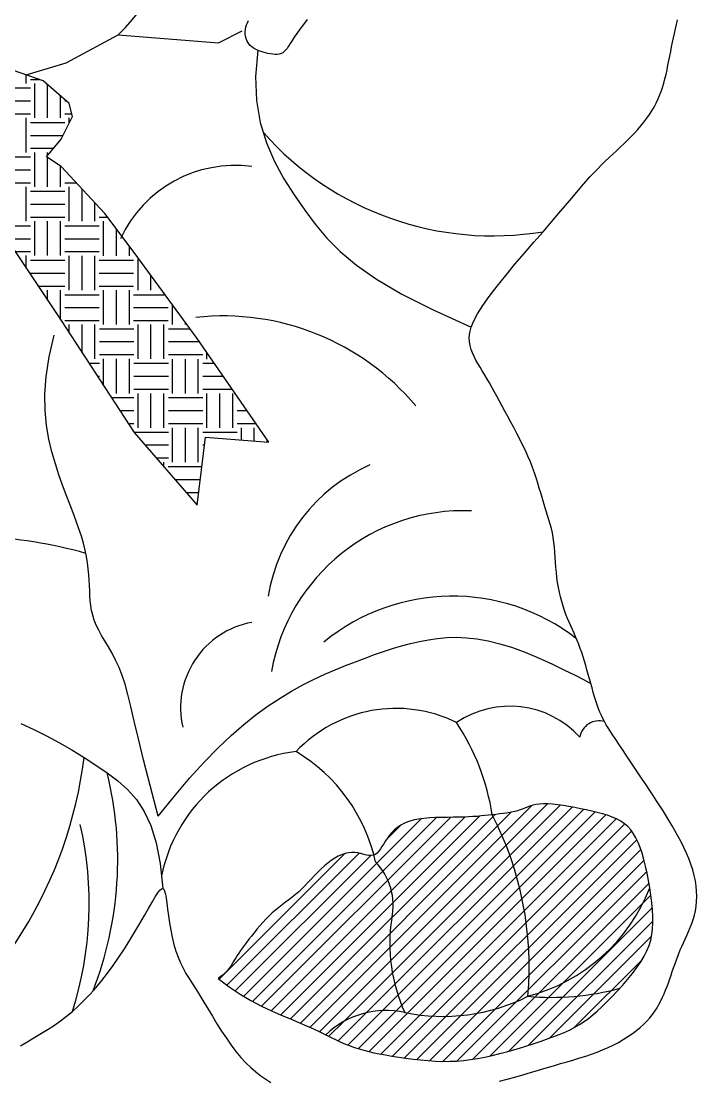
# Model space of a CAD drawing. Header units: inches. Extents: x 4.1 to 46.6, y 13.1 to 37.9.
# Drawn here: x 14.6108 to 14.7854, y 14.3638 to 14.6375 of the extents above; entities that cross this region are included whole.
import ezdxf

# ---------------------------------------------------------------- set-up
doc = ezdxf.new("R2010")
doc.units = ezdxf.units.IN
doc.header["$MEASUREMENT"] = 0
for name, color, linetype in [('02', 2, 'Continuous'), ('4', 4, 'Continuous'), ('8', 8, 'Continuous')]:
    doc.layers.add(name, color=color, linetype=linetype)

msp = doc.modelspace()

# ---------------------------------------------------------------- hatches: boundary and pattern name
at = {"layer": '8'}
h = msp.add_hatch(dxfattribs=at)
h.set_pattern_fill('EARTH', color=256, scale=0.03557400000000001, style=0)
h.set_pattern_definition([(0, (14.24861825843576, 14.34678654539042), (0.008893500000000002, 0.008893500000000002), [0.008893500000000002, -0.008893500000000002]), (0, (14.24861825843576, 14.35012160789214), (0.008893500000000002, 0.008893500000000002), [0.008893500000000002, -0.008893500000000002]), (0, (14.24861825843576, 14.35345667039386), (0.008893500000000002, 0.008893500000000002), [0.008893500000000002, -0.008893500000000002]), (90, (14.24972994606244, 14.35456835788958), (-0.008893500000000002, 0.008893500000000002), [0.008893500000000002, -0.008893500000000002]), (90, (14.25306500847685, 14.35456835788958), (-0.008893500000000002, 0.008893500000000002), [0.008893500000000002, -0.008893500000000002]), (90, (14.25640007089126, 14.35456835788958), (-0.008893500000000002, 0.008893500000000002), [0.008893500000000002, -0.008893500000000002])])
h.paths.add_polyline_path([(14.601456437998, 14.5970195266755), (14.601456437998, 14.58948413700731), (14.6085804007412, 14.57901831757502), (14.62115209693323, 14.56017984259691), (14.64000964424807, 14.53129418033226), (14.65635285041529, 14.5124557069403), (14.65844813412289, 14.53003828232344), (14.67479134029011, 14.52878238430006), (14.65635285041529, 14.5555748810921), (14.64000964424807, 14.57776241796549), (14.63246662429768, 14.58780960525204), (14.62115209693323, 14.59994995485343), (14.61738058695803, 14.60246175245723), (14.62115209693323, 14.60706671237589), (14.62408549249406, 14.61292757188952), (14.62324738064083, 14.61627663379935), (14.61654247533764, 14.62213749172682), (14.60690417447361, 14.62548655520826), (14.6035517217056, 14.62632381949973), (14.6035517217056, 14.62046296157226), (14.60103738079081, 14.60957850999424), (14.6006183263776, 14.60455491634369), (14.5968468164024, 14.60413628261179), (14.59307530642721, 14.60957850999424), (14.5897228536592, 14.61878842981699), (14.58637040089118, 14.62088159370345), (14.57798926908757, 14.61753253180817), (14.57086530937116, 14.60748534610778), (14.57044625193114, 14.60497354848943), (14.57589398840676, 14.59953132270769), (14.58385606277037, 14.59785679095242), (14.58804662739161, 14.5970195266755), (14.57757021467435, 14.58780960525204), (14.56960813751678, 14.57399472392447), (14.56457945824835, 14.55724941283282), (14.55996983665275, 14.54803949142391), (14.55494115761715, 14.52459605652715), (14.54823625208113, 14.49989672362156), (14.54614097140032, 14.49445449783983), (14.56038889385994, 14.50240851965376), (14.56835096845637, 14.4885936383262), (14.57673210002716, 14.51329297123178), (14.58427512021038, 14.54594632753745), (14.58804662739161, 14.56352890449219), (14.59517058990198, 14.57901831757502), (14.59852304267, 14.59450772905715)])
h = msp.add_hatch(dxfattribs=at)
h.set_pattern_fill('ANSI31', color=256, scale=0.02032800000000001, style=0)
h.set_pattern_definition([(44.99999999999999, (14.24861825843576, 14.34678654539042), (-0.001796758330995017, 0.001796758330995018), [])])
h.paths.add_polyline_path([(14.70657276179875, 14.40569762191902, 0.1451727866907496), (14.70992476054701, 14.38142021873958, 0.1677242015658738), (14.74176873550053, 14.38560597709605, 0.1418309315184917), (14.73255074191141, 14.43248648167813), (14.7316058106185, 14.43238224648397), (14.73064778539586, 14.43228046388416), (14.7296635727794, 14.43218358645848), (14.72864007907222, 14.43209406681584), (14.72756421034458, 14.43201435753602), (14.72642287289958, 14.43194691121338), (14.72520297280747, 14.43189418044225), (14.72389141683701, 14.43185861780242), (14.72248220307986, 14.43183995078019), (14.7209977005073, 14.43182700647325), (14.71946736964631, 14.43180588685667), (14.71792067148957, 14.43176269389099), (14.71638706726256, 14.4316835295513), (14.71489601772512, 14.43155449582722), (14.71347698363709, 14.43136169469384), (14.71215942599113, 14.43109122811169), (14.71096625904786, 14.4307331494538), (14.70989420897561, 14.43029331772872), (14.70893345590915, 14.42978154325559), (14.70807417928475, 14.42920763645546), (14.70730655877153, 14.42858140766205), (14.70662077403861, 14.4279126672673), (14.70600700498792, 14.42721122563401), (14.70545543105575, 14.42648689313959), (14.70495568662184, 14.42575138771375), (14.70449522351149, 14.42502405759754), (14.70406094756211, 14.42432615861347), (14.70363976554248, 14.42367894654038), (14.70298005388352, 14.42277788275263), (14.70199075554731, 14.42198806434047, -0.009565817888165424), (14.70238276598278, 14.42034778009569, -0.2504781220970724)])
h.paths.add_polyline_path([(14.67406100597466, 14.40554501618775), (14.67326610679041, 14.40468061327286), (14.67249412163395, 14.40379658960322), (14.67174832410413, 14.4029060256917), (14.67103198733415, 14.40202200203661), (14.67034838515568, 14.40115759913627), (14.66970079046908, 14.40032589751812), (14.66909193181667, 14.3995372525433), (14.66852235425497, 14.39879111921349), (14.66799205801684, 14.39808422739319), (14.66750104286942, 14.39741330693235), (14.66704930904555, 14.39677508771004), (14.66663685654524, 14.39616629960532), (14.66626368513565, 14.39558367245357), (14.66592979481678, 14.39502393614842), (14.6656294572563, 14.39448232173621), (14.66513737038943, 14.39359242206141), (14.66439910958755, 14.39253583568373), (14.66351400017041, 14.39163935670971), (14.66272755739513, 14.39095794439075), (14.66173979853514, 14.39021031206815), (14.66457316027257, 14.3880163994227), (14.66739792962792, 14.38611884175501), (14.6701858730917, 14.38448044143027), (14.67290875715437, 14.38306400077002), (14.67553834830645, 14.38183232211034), (14.67804641350406, 14.38074820780188), (14.68040471900488, 14.37977446016615), (14.68258503153223, 14.3788738815538), (14.68456771019149, 14.37801595080694), (14.68636748571183, 14.37719685276264), (14.68800768120448, 14.37641944879309), (14.68951162001352, 14.37568660027049, -0.2469344172785962), (14.70992476054701, 14.38142021873958, -0.1451727866907501), (14.70657276179875, 14.40569762191902, 0.2504781220970709), (14.70238276598278, 14.42034778009569, 0.009901730933539986), (14.70197585182498, 14.42204538044919), (14.70104987737025, 14.4219032259762), (14.70003189429875, 14.42209934044971), (14.69934501852143, 14.42227497337902), (14.69861886165339, 14.4224669569276), (14.69785669682781, 14.42264013724801), (14.69706179764356, 14.4227593605074), (14.69623743769947, 14.42278947285834), (14.69538729921217, 14.42270254200142), (14.69451670189622, 14.42249952172736), (14.69363137408394, 14.42218858733125), (14.69273704434048, 14.42177791413727), (14.691839441231, 14.42127567744049), (14.69094429308782, 14.42069005257966), (14.69005732847612, 14.4200292148644), (14.68918427596103, 14.4193013395898), (14.68832922754112, 14.41851569210579), (14.68748972755159, 14.41768589795268), (14.68666168492521, 14.41682667269655), (14.68584100743058, 14.41595273187435), (14.68502360330197, 14.41507879108125), (14.68420538077365, 14.41421956585421), (14.68338224831271, 14.41338977175932), (14.68255011368777, 14.41260412437717), (14.6817061130819, 14.41187243407061), (14.68085229214515, 14.41118489044769), (14.67999192447635, 14.41052677797146), (14.67912828320871, 14.4098833810613), (14.6782646421739, 14.40923998413658), (14.67740427427228, 14.40858187166035), (14.67655045333552, 14.40789432805198), (14.67570645272966, 14.40716263773087), (14.6748755458207, 14.40637671783501)])
h.paths.add_polyline_path([(14.71788629963297, 14.36885367526432), (14.71977125275183, 14.36879317801962), (14.72160451257835, 14.36880285219107), (14.72339930971387, 14.36888365156941), (14.7251761027542, 14.36903475861348), (14.72695535099368, 14.36925535578215), (14.72875751326094, 14.36954462556335), (14.7306030486175, 14.3699017504305), (14.73251241589199, 14.37032591281335), (14.73450607414591, 14.37081629521439), (14.73659466210987, 14.37137044502473), (14.73874953695807, 14.37197936942269), (14.74093223623234, 14.3726324404752), (14.74310429700884, 14.37331903030739), (14.74522725589807, 14.37402851101527), (14.74726265067468, 14.37475025469488), (14.74917201818201, 14.37547363344223), (14.7509168954962, 14.37618801935335), (14.7524715043069, 14.3768878259771), (14.75386080475758, 14.37758763262994), (14.75512244113955, 14.37830706002299), (14.75629405820976, 14.37906572891101), (14.75741330002668, 14.37988326004873), (14.75851781158011, 14.38077927416183), (14.75964523716132, 14.3817733919905), (14.76083322106163, 14.38288523430404), (14.76210754205707, 14.38412692778096), (14.76344651313732, 14.38548062299836), (14.76481658200967, 14.38692097651532), (14.76550038884628, 14.38767181068127, -0.08849474339455021), (14.74176873550053, 14.38560597709605, -0.1691394806470583), (14.70965944956291, 14.38147521936211, 0.2437811556935745), (14.68951162001352, 14.37568660027049), (14.69090262501734, 14.37500116853792), (14.69220402002568, 14.37436601495304), (14.69343912768412, 14.37378400090259), (14.69463127180236, 14.37325798771511), (14.69580288863975, 14.37278899732795), (14.6969728686777, 14.37237069388087), (14.69815921601142, 14.3719949020497), (14.69937993450324, 14.37165344652479), (14.70065302778269, 14.37133815199653), (14.70199650017778, 14.37104084316983), (14.70342835508521, 14.37075334473505), (14.70496659683297, 14.37046748136803), (14.70662240944105, 14.37017807536634), (14.7083796984912, 14.36989193951471), (14.71021555018845, 14.36961888416139), (14.71210705003935, 14.36936871969832), (14.71403128424893, 14.36915125647377), (14.71596533902223, 14.36897630487968)])
h.paths.add_polyline_path([(14.74176873550053, 14.38560597709605, 0.2384916407247213), (14.77327227503295, 14.41363312369961), (14.77294124899666, 14.41556031698295), (14.77256848643768, 14.41744826877133), (14.77216135295342, 14.41926427782622), (14.7717272134428, 14.42097564292365), (14.77127056922066, 14.42255593055328), (14.77078446400586, 14.4240037781465), (14.7702590774675, 14.42532409090657), (14.76968458950753, 14.42652177402218), (14.76905117979507, 14.42760173266746), (14.76834902776639, 14.4285688720311), (14.76756831332344, 14.42942809730178), (14.76669921613532, 14.43018431366821), (14.76573478038657, 14.43084365259441), (14.76467950669351, 14.43141715077676), (14.76354076042074, 14.43191707114332), (14.76232590693283, 14.43235567668038), (14.7610423111287, 14.43274523034509), (14.75969733860578, 14.43309799509464), (14.75829835426296, 14.43342623390075), (14.75685272369768, 14.43374220972058), (14.75537026700798, 14.43405437036293), (14.75387062462281, 14.43435590308676), (14.75237589240308, 14.43463617997353), (14.75090816620971, 14.43488457314837), (14.74948954143795, 14.43509045469276), (14.74814211371589, 14.43524319670272), (14.74688797913726, 14.43533217128882), (14.74574923286448, 14.4353467505471), (14.74474033298205, 14.43528053048525), (14.74384518483888, 14.43514400275766), (14.74304005600746, 14.43495188291584), (14.74230121429312, 14.43471888652588), (14.74160492726836, 14.43445972915382), (14.74092746250565, 14.43418912635119), (14.74024508757751, 14.4339217936695), (14.73918436099078, 14.4335498071205), (14.7379715501261, 14.43326150105444), (14.73712809504244, 14.4330948609759), (14.73625190560008, 14.43294865917872), (14.73534952876392, 14.43281880801536), (14.73442751126598, 14.43270121980916), (14.73349240007113, 14.4325918069126), (14.73255074191141, 14.43248648167813, -0.1418309315184917)])
h.paths.add_polyline_path([(14.76550038884628, 14.38767181068127), (14.76618419568288, 14.38842264484723), (14.76751580163139, 14.38996028455316), (14.7687778470968, 14.39150855217762), (14.76993677955355, 14.39304210423601), (14.7709590460104, 14.39453559727284), (14.77181859551231, 14.39597186315681), (14.77251938361908, 14.39736643496602), (14.77307286699536, 14.39874302108823), (14.7734905030043, 14.40012532994027), (14.77378374831054, 14.4015370699099), (14.77396406027722, 14.4030019493994), (14.77404289556901, 14.40454367681108), (14.77403171154904, 14.40618596051812), (14.77394128315385, 14.4079431073524), (14.7737796572433, 14.40979181764581), (14.77355419964763, 14.41169939017439), (14.77327227503295, 14.41363312369961, -0.2384916407247223), (14.74176873550053, 14.38560597709605, 0.08849474339454758)], flags=17)

# ---------------------------------------------------------------- linework, layer by layer
at = {"layer": '02'}
for points in [[(14.68475410462591, 14.63796742240541), (14.68375508328202, 14.63666817297511), (14.68286630398828, 14.63546825673714), (14.68208560467932, 14.63437199253989), (14.68141082398827, 14.63338369921715), (14.68083673812683, 14.63250625596723), (14.68034587385367, 14.63173678359184), (14.67991769620451, 14.6310709632426), (14.67953166974942, 14.63050447610025), (14.67916725929129, 14.63003300331642), (14.67880392963301, 14.6296522260864), (14.67842114557746, 14.62935782554726), (14.67799837192754, 14.62914548289431), (14.67752029704164, 14.62901015946867), (14.6769925051299, 14.6289439374132), (14.67642580465647, 14.62893817904572), (14.67583100315417, 14.62898424668404), (14.6752189088543, 14.62907350264598), (14.67460032998818, 14.62919730927846), (14.67398607432145, 14.62934702888473), (14.67338694985258, 14.62951402378261), (14.67281232359122, 14.62969199569946), (14.67226579835872, 14.62988400376802), (14.67174953552197, 14.63009544658874), (14.67126569691348, 14.63033172268937), (14.67081644413295, 14.63059823064126), (14.67040393831442, 14.63090036898669), (14.67003034175607, 14.63124353629704), (14.66969781535911, 14.63163313110002), (14.66940870116699, 14.6320723925501), (14.66916606136832, 14.63255592210502), (14.66897313859548, 14.63307616177648), (14.66883317501518, 14.6336255536053), (14.66874941279414, 14.63419653963232), (14.66872509479757, 14.63478156189834), (14.66876346319216, 14.63537306240054), (14.66886776037748, 14.63596348320883), (14.6690394275752, 14.63654652599238), (14.66927270013142, 14.63712093110829), (14.66956001291285, 14.63768669854202)], [(14.73445353428136, 14.36365736859901), (14.73639984246577, 14.36415293609483), (14.73840023976985, 14.36469991466314), (14.74043045522879, 14.36528289168658), (14.74246621741216, 14.36588645453324), (14.74448325558799, 14.36649519060032), (14.74645729855868, 14.36709368725591), (14.74836407489377, 14.36766653186809), (14.75018475651044, 14.36820275336962), (14.75192228825065, 14.36870914676277), (14.75358505690704, 14.36919694859992), (14.75518145020354, 14.36967739546256), (14.75671985516558, 14.37016172390307), (14.75820865951712, 14.37066117045928), (14.75965625051643, 14.37118697171266), (14.76107101542178, 14.37175036421562), (14.76245858617361, 14.37235986405452), (14.76381357204403, 14.3730131054663), (14.76512782675448, 14.37370500223645), (14.76639320425923, 14.37443046815045), (14.76760155851255, 14.37518441697924), (14.76874474300305, 14.37596176249375), (14.76981461168501, 14.37675741846491), (14.77080301851268, 14.37756629869276), (14.77170436274494, 14.37838433417076), (14.77252322672169, 14.37921152491348), (14.77326673808741, 14.38004888815798), (14.77394202518511, 14.38089744114135), (14.77455621589209, 14.38175820110067), (14.77511643762003, 14.38263218527303), (14.77562981871191, 14.3835204108955), (14.77610348681222, 14.38442389523428), (14.77654406106333, 14.38534297731988), (14.77695612333949, 14.38627528360397), (14.77734374677996, 14.38721776234619), (14.7777110049897, 14.38816736177708), (14.77806197040948, 14.38912103017086), (14.77840071687709, 14.39007571577261), (14.7787313168333, 14.391028366842), (14.77905784388307, 14.39197593163866), (14.77938420143212, 14.39291620611496), (14.77971361371922, 14.39385037708147), (14.78004913594808, 14.39478047904143), (14.78039382239106, 14.39570854649813), (14.78075072848472, 14.39663661395483), (14.78112290850143, 14.3975667159148), (14.78151341741207, 14.3985008868813), (14.78192531018752, 14.39944116137216), (14.78235909579556, 14.40039008249463), (14.7828051005886, 14.40135222785924), (14.78325110538165, 14.40233268369505), (14.78368489075686, 14.40333653621659), (14.78409423752922, 14.40436887163836), (14.78446692651372, 14.40543477621853), (14.78479073805968, 14.40653933614252), (14.78505345321494, 14.40768763765394), (14.78524454943138, 14.40888324108258), (14.78536029350246, 14.41012360335029), (14.78539864839288, 14.41140465545053), (14.78535757776584, 14.41272232840587), (14.78523504528451, 14.41407255320977), (14.7850290139136, 14.4154512609139), (14.78473744754913, 14.41685438252629), (14.78435830938864, 14.41827784905493), (14.78389176916565, 14.41971708288932), (14.78334682182643, 14.42116547193021), (14.78273466815475, 14.42261589544527), (14.78206650940004, 14.4240612327167), (14.78135354634608, 14.42549436301218), (14.78060698024231, 14.42690816559938), (14.77983801210533, 14.42829551974595), (14.77905784295174, 14.42964930474867), (14.77827478879365, 14.43096596021954), (14.77748562469381, 14.43225616724979), (14.77668424164179, 14.4335341673332), (14.77586452923018, 14.43481420190531), (14.77502037844854, 14.43611051244537), (14.77414567958797, 14.43743734040348), (14.77323432247388, 14.43880892725887), (14.77228019809584, 14.44023951444709), (14.77128126941855, 14.44173639227396), (14.77025179266232, 14.44327904623518), (14.76921009648825, 14.44484001068216), (14.76817450979027, 14.44639181993719), (14.76716336192797, 14.44790700833713), (14.76619498156245, 14.44935811021881), (14.76528769782047, 14.4507176599191), (14.76445983936313, 14.45195819177482), (14.76372481374304, 14.45306139532935), (14.76307634151775, 14.45404558103931), (14.76250322167064, 14.45493821453877), (14.76199425318512, 14.45576676149088), (14.76153823504458, 14.45655868757334), (14.76112396623242, 14.4573414584493), (14.76074024573202, 14.4581425397528), (14.76037587252679, 14.45898939714701), (14.76002134293552, 14.45990339282892), (14.75967394122156, 14.46088147504364), (14.75933264921653, 14.46191448857011), (14.75899644875201, 14.46299327815817), (14.75866432119395, 14.46410868860133), (14.75833524860676, 14.46525156467854), (14.75800821235637, 14.4664127511542), (14.75768219450723, 14.46758309280725), (14.75735600669171, 14.468754112565), (14.75702778230655, 14.46992004606458), (14.75669548478211, 14.47107580706237), (14.75635707754876, 14.47221630937296), (14.75601052426967, 14.47333646675273), (14.75565378790955, 14.47443119301628), (14.75528483259725, 14.47549540191998), (14.75490162129748, 14.47652400724931), (14.75450313607465, 14.47751463545595), (14.75409243143397, 14.47847576358348), (14.75367358074757, 14.47941858131256), (14.75325065692189, 14.48035427836752), (14.75282773286338, 14.48129404441446), (14.75240888217698, 14.4822490691777), (14.75199817753631, 14.48323054235246), (14.75159969231348, 14.48424965363396), (14.7512173296814, 14.48531504959559), (14.75085431411165, 14.48642520438174), (14.75051370057511, 14.48757604901497), (14.75019854404266, 14.48876351448874), (14.74991189901951, 14.48998353182563), (14.74965682070936, 14.49123203204821), (14.74943636385026, 14.49250494617903), (14.74925358294743, 14.49379820524067), (14.74910915740068, 14.4951072315935), (14.74899426176447, 14.49642541315282), (14.74889769525501, 14.49774562920087), (14.74880825662288, 14.49906075899074), (14.7487147450843, 14.50036368180466), (14.748605959157, 14.50164727692485), (14.74847069829005, 14.50290442360441), (14.748297761234, 14.50412800112557), (14.74807900194313, 14.50531360140761), (14.74781849309105, 14.50646766703452), (14.74752336302075, 14.50759935322734), (14.74720073960955, 14.50871781520712), (14.74685775050196, 14.50983220819493), (14.74650152380812, 14.51095168742635), (14.74613918717253, 14.51208540813699), (14.74577786893818, 14.51324252553335), (14.74542198147859, 14.51443066899541), (14.74506507561776, 14.51565136436423), (14.74469798714156, 14.51690461163983), (14.74431155113737, 14.51819041080765), (14.74389660339105, 14.51950876188224), (14.74344397945563, 14.52085966484904), (14.74294451488416, 14.52224311969352), (14.74238904499683, 14.52365912641566), (14.74177180001746, 14.52510615913073), (14.74110058605905, 14.52657658850243), (14.74038660483669, 14.52806125932424), (14.73964105690132, 14.52955101637511), (14.73887514350238, 14.53103670444856), (14.73810006565648, 14.53250916830897), (14.73732702461305, 14.53395925276439), (14.73656722092304, 14.53537780260834), (14.73582964953269, 14.53675701893102), (14.73511448040838, 14.53809452818408), (14.73441967674765, 14.53938931310134), (14.73374320221367, 14.54064035644572), (14.73308302000399, 14.54184664096559), (14.73243709378178, 14.54300714942386), (14.73180338674459, 14.5441208645689), (14.73117986255559, 14.54518676916362), (14.73056601201418, 14.54620554135639), (14.72996743539582, 14.54718464095371), (14.7293912610435, 14.54813322316207), (14.72884461660172, 14.54906044317343), (14.72833463018063, 14.5499754562234), (14.72786842965755, 14.5508874175039), (14.72745314290981, 14.55180548220691), (14.72709589781473, 14.552738805568), (14.72680948748487, 14.55370081327149), (14.72662936667214, 14.55472201305841), (14.72659665443237, 14.55583718314759), (14.72675247098553, 14.55708110177241), (14.72713793538745, 14.55848854715171), (14.72779416739243, 14.56009429751888), (14.7287622867548, 14.56193313110728), (14.73008341299604, 14.56403982615032), (14.73177826245549, 14.56643146092123), (14.73378593688133, 14.56905431398357), (14.73602513530525, 14.57183696395535), (14.73841455606046, 14.57470798941089), (14.74087289817865, 14.57759596899726), (14.74331886022586, 14.58042948130336), (14.74567114076811, 14.58313710494716), (14.74784843860428, 14.58564741853209), (14.7497881616396, 14.58790524316013), (14.75150255560177, 14.58992036981093), (14.75302257462639, 14.59171883194816), (14.75437917378034, 14.59332666306458), (14.75560330766487, 14.59476989660928), (14.75672593111406, 14.59607456606048), (14.75777799849632, 14.59726670488184), (14.75879046487856, 14.59837234655155), (14.75978912580061, 14.59941480517321), (14.76077914009105, 14.60040651749754), (14.7617605079827, 14.6013572009006), (14.76273322947557, 14.60227657275849), (14.76369730456966, 14.60317435043274), (14.76465273303214, 14.6040602513431), (14.76559951532866, 14.604943992822), (14.76653765099357, 14.60583529228919), (14.76746605945985, 14.60674188765282), (14.76837933649543, 14.60766359893481), (14.76927099776688, 14.60859826674735), (14.77013455800946, 14.60954373164444), (14.77096353265691, 14.61049783422371), (14.77175143691014, 14.61145841505371), (14.77249178597006, 14.61242331473207), (14.77317809480476, 14.61339037382735), (14.77380568025868, 14.61435851263107), (14.77437706388767, 14.61533097026862), (14.7748965693568, 14.61631206555925), (14.77536851939979, 14.61730611736587), (14.77579723744887, 14.61831744447867), (14.77618704670343, 14.61935036576054), (14.77654227013002, 14.62040920004532), (14.77686723116088, 14.62149826613771), (14.77716625299539, 14.62262008338169), (14.77744365883294, 14.62376997303094), (14.77770377187292, 14.62494145684926), (14.77795091531473, 14.62612805658594), (14.77818941235776, 14.62732329400481), (14.7784235862014, 14.62852069085514), (14.77865775981221, 14.62971376890076), (14.77889625708806, 14.63089604987639), (14.77914213951911, 14.63206321497731), (14.77939342618222, 14.63321958300824), (14.77964687444504, 14.63437163223447), (14.77989924167517, 14.63552584089215), (14.78014728593874, 14.63668868723201), (14.78038776460338, 14.63786664949024)], [(14.67200766694035, 14.62998972517838), (14.67138510713588, 14.62324909698967), (14.67163513302106, 14.61705454510687), (14.67262615151006, 14.61135924849535), (14.67422656928423, 14.60611638612048), (14.67630479325774, 14.60127913688942), (14.67872923011194, 14.59680067979665), (14.681368286761, 14.59263419376387), (14.68409037011909, 14.58873285774192), (14.68683043568629, 14.58504406846354), (14.68978963610019, 14.58149209377465), (14.69323567235145, 14.57799541928856), (14.69743624543074, 14.57447253066224), (14.70265905726004, 14.57084191350899), (14.70917180859718, 14.56702205345667), (14.71724220089848, 14.56293143611859), (14.72713793538745, 14.55848854715171)], [(14.6085804007412, 14.57901831757502), (14.62115209693323, 14.56017984259691), (14.64000964424807, 14.53129418033226), (14.65635285041529, 14.5124557069403), (14.65844813412289, 14.53003828232344), (14.67479134029011, 14.52878238430006), (14.65635285041529, 14.5555748810921), (14.64000964424807, 14.57776241796549), (14.63246662429768, 14.58780960525204), (14.62115209693323, 14.59994995485343), (14.61738058695803, 14.60246175245723), (14.62115209693323, 14.60706671237589), (14.62408549249406, 14.61292757188952), (14.62324738064083, 14.61627663379935), (14.61654247533764, 14.62213749172682), (14.60690417447361, 14.62548655520826)], [(14.64627313641134, 14.43218294105194), (14.64417262891541, 14.44004396097901), (14.64248493806693, 14.44665060048741), (14.64113721348579, 14.45215548766013), (14.64005660572323, 14.45671125056564), (14.63917026439916, 14.46047051730151), (14.63840533983196, 14.4635859159362), (14.63768898164156, 14.46621007453817), (14.63694834037918, 14.46849562119045), (14.63612776649418, 14.47057294678692), (14.63524041352096, 14.47248349334862), (14.63431663535769, 14.47424646575113), (14.63338678636822, 14.47588106882634), (14.63248122091639, 14.47740650744985), (14.63163029290038, 14.478841986439), (14.63086435621838, 14.48020671066937), (14.63021376569989, 14.48151988498742), (14.62970044304851, 14.48279919806103), (14.62931258444908, 14.48405627390187), (14.62902995365906, 14.48530122031392), (14.62883231420304, 14.48654414515935), (14.62869943030412, 14.48779515622758), (14.62861106595258, 14.4890643613808), (14.62854698467302, 14.49036186840843), (14.62848695068854, 14.49169778517265), (14.62841207654449, 14.49308120868685), (14.62830887203339, 14.49451719288939), (14.62816519503716, 14.49600978091351), (14.62796890436906, 14.49756301586334), (14.62770785814385, 14.49918094091575), (14.62736991470913, 14.50086759917489), (14.6269429324125, 14.50262703377397), (14.62641476960155, 14.50446328786078), (14.62577834403376, 14.5063819207326), (14.62504680854502, 14.50839455635745), (14.6242383760796, 14.51051433491105), (14.62337125911611, 14.51275439651093), (14.62246366990033, 14.51512788133281), (14.62153382091086, 14.51764792953785), (14.62059992485914, 14.52032768122902), (14.61968019399094, 14.52318027661116), (14.61880127251382, 14.52622390971104), (14.61802353178385, 14.52949699026525), (14.61741577395472, 14.53304298191964), (14.61704680257711, 14.53690534833462), (14.61698541957188, 14.54112755314148), (14.61730042825687, 14.54575305997153), (14.61806063125144, 14.55082533247063), (14.61933483117494, 14.55638783429916)], [(14.64627313641134, 14.43218294105194), (14.65042946328643, 14.43733287601666), (14.65436622853625, 14.44194305313161), (14.65810670404929, 14.44605592529573), (14.66167416078272, 14.44971394539337), (14.66509187062505, 14.45295956629437), (14.66838310476626, 14.45583524089765), (14.6715711346292, 14.45838342207302), (14.67467923210236, 14.46064656270486), (14.67772628347623, 14.46266408333489), (14.68071363847005, 14.46446327507605), (14.68363826143789, 14.46606839669861), (14.68649711719948, 14.4675037069874), (14.68928716987605, 14.46879346469817), (14.69200538452017, 14.46996192860118), (14.69464872571874, 14.47103335745217), (14.69721415782581, 14.47203201006508), (14.69970151250484, 14.47297709125727), (14.70212208809565, 14.47386759026725), (14.70449005001458, 14.47469744238063), (14.70681956321235, 14.47546058289757), (14.7091247931053, 14.47615094711822), (14.71141990510981, 14.47676247034272), (14.71371906440939, 14.4772890878858), (14.71603643595475, 14.47772473501849), (14.71838779262501, 14.47806035059788), (14.72079533412355, 14.47827488753413), (14.72328286784935, 14.4783443023089), (14.72587420120138, 14.47824455136018), (14.72859314134578, 14.47795159118417), (14.73146349544871, 14.47744137821886), (14.73450907090913, 14.4766898689459), (14.73775367489318, 14.47567301980328), (14.74119040350664, 14.47438888099444), (14.74468950721669, 14.47292387755173), (14.748090525663, 14.47138652825837), (14.75123299778673, 14.46988535189761), (14.75395646322752, 14.46852886723812), (14.75610046115938, 14.46742559303405), (14.75750453122194, 14.46668404808318), (14.75800821235637, 14.4664127511542)], [(14.61074207703817, 14.45611270085377), (14.61408558771248, 14.45455356968617), (14.61742302756059, 14.45287920932336), (14.62072707786459, 14.45110478152222), (14.62397041967373, 14.44924544801055), (14.62712573450293, 14.44731637050157), (14.63016570340145, 14.44533271072308), (14.6330630078842, 14.44330963043197), (14.63578955996084, 14.44123488710196), (14.6383141959482, 14.43898662132145), (14.64060498382199, 14.43641556949754), (14.64262999109226, 14.43337246795003), (14.64435728480342, 14.42970805307144), (14.64575493269834, 14.42527306121068), (14.64679100228707, 14.41991822873118), (14.64743356107968, 14.41349429202549)], [(14.66173979853514, 14.39021031206815), (14.66457316027257, 14.3880163994227), (14.66739792962792, 14.38611884175501), (14.6701858730917, 14.38448044143027), (14.67290875715437, 14.38306400077002), (14.67553834830645, 14.38183232211034), (14.67804641350406, 14.38074820780188), (14.68040471900488, 14.37977446016615), (14.68258503153223, 14.3788738815538), (14.68456771019149, 14.37801595080694), (14.68636748571183, 14.37719685276264), (14.68800768120448, 14.37641944879309), (14.68951162001352, 14.37568660027049), (14.69090262501734, 14.37500116853792), (14.69220402002568, 14.37436601495304), (14.69343912768412, 14.37378400090259), (14.69463127180236, 14.37325798771511), (14.69580288863975, 14.37278899732795), (14.6969728686777, 14.37237069388087), (14.69815921601142, 14.3719949020497), (14.69937993450324, 14.37165344652479), (14.70065302778269, 14.37133815199653), (14.70199650017778, 14.37104084316983), (14.70342835508521, 14.37075334473505), (14.70496659683297, 14.37046748136803), (14.70662240944105, 14.37017807536634), (14.7083796984912, 14.36989193951471), (14.71021555018845, 14.36961888416139), (14.71210705003935, 14.36936871969832), (14.71403128424893, 14.36915125647377), (14.71596533902223, 14.36897630487968), (14.71788629963297, 14.36885367526432), (14.71977125275183, 14.36879317801962), (14.72160451257835, 14.36880285219107), (14.72339930971387, 14.36888365156941), (14.7251761027542, 14.36903475861348), (14.72695535099368, 14.36925535578215), (14.72875751326094, 14.36954462556335), (14.7306030486175, 14.3699017504305), (14.73251241589199, 14.37032591281335), (14.73450607414591, 14.37081629521439), (14.73659466210987, 14.37137044502473), (14.73874953695807, 14.37197936942269), (14.74093223623234, 14.3726324404752), (14.74310429700884, 14.37331903030739), (14.74522725589807, 14.37402851101527), (14.74726265067468, 14.37475025469488), (14.74917201818201, 14.37547363344223), (14.7509168954962, 14.37618801935335), (14.7524715043069, 14.3768878259771), (14.75386080475758, 14.37758763262994), (14.75512244113955, 14.37830706002299), (14.75629405820976, 14.37906572891101), (14.75741330002668, 14.37988326004873), (14.75851781158011, 14.38077927416183), (14.75964523716132, 14.3817733919905), (14.76083322106163, 14.38288523430404), (14.76210754205707, 14.38412692778096), (14.76344651313732, 14.38548062299836), (14.76481658200967, 14.38692097651532), (14.76618419568288, 14.38842264484723), (14.76751580163139, 14.38996028455316), (14.7687778470968, 14.39150855217762), (14.76993677955355, 14.39304210423601), (14.7709590460104, 14.39453559727284), (14.77181859551231, 14.39597186315681), (14.77251938361908, 14.39736643496602), (14.77307286699536, 14.39874302108823), (14.7734905030043, 14.40012532994027), (14.77378374831054, 14.4015370699099), (14.77396406027722, 14.4030019493994), (14.77404289556901, 14.40454367681108), (14.77403171154904, 14.40618596051812), (14.77394128315385, 14.4079431073524), (14.7737796572433, 14.40979181764581), (14.77355419964763, 14.41169939017439), (14.77327227503295, 14.41363312369961), (14.77294124899666, 14.41556031698295), (14.77256848643768, 14.41744826877133), (14.77216135295342, 14.41926427782622), (14.7717272134428, 14.42097564292365), (14.77127056922066, 14.42255593055328), (14.77078446400586, 14.4240037781465), (14.7702590774675, 14.42532409090657), (14.76968458950753, 14.42652177402218), (14.76905117979507, 14.42760173266746), (14.76834902776639, 14.4285688720311), (14.76756831332344, 14.42942809730178), (14.76669921613532, 14.43018431366821), (14.76573478038657, 14.43084365259441), (14.76467950669351, 14.43141715077676), (14.76354076042074, 14.43191707114332), (14.76232590693283, 14.43235567668038), (14.7610423111287, 14.43274523034509), (14.75969733860578, 14.43309799509464), (14.75829835426296, 14.43342623390075), (14.75685272369768, 14.43374220972058), (14.75537026700798, 14.43405437036293), (14.75387062462281, 14.43435590308676), (14.75237589240308, 14.43463617997353), (14.75090816620971, 14.43488457314837), (14.74948954143795, 14.43509045469276), (14.74814211371589, 14.43524319670272), (14.74688797913726, 14.43533217128882), (14.74574923286448, 14.4353467505471), (14.74474033298205, 14.43528053048525), (14.74384518483888, 14.43514400275766), (14.74304005600746, 14.43495188291584), (14.74230121429312, 14.43471888652588), (14.74160492726836, 14.43445972915382), (14.74092746250565, 14.43418912635119), (14.74024508757751, 14.4339217936695), (14.73953407005641, 14.43367244667482), (14.73877572411905, 14.43345266707641), (14.7379715501261, 14.43326150105444), (14.73712809504244, 14.4330948609759), (14.73625190560008, 14.43294865917872), (14.73534952876392, 14.43281880801536), (14.73442751126598, 14.43270121980916), (14.73349240007113, 14.4325918069126), (14.73255074191141, 14.43248648167813), (14.7316058106185, 14.43238224648397), (14.73064778539586, 14.43228046388416), (14.7296635727794, 14.43218358645848), (14.72864007907222, 14.43209406681584), (14.72756421034458, 14.43201435753602), (14.72642287289958, 14.43194691121338), (14.72520297280747, 14.43189418044225), (14.72389141683701, 14.43185861780242), (14.72248220307986, 14.43183995078019), (14.7209977005073, 14.43182700647325), (14.71946736964631, 14.43180588685667), (14.71792067148957, 14.43176269389099), (14.71638706726256, 14.4316835295513), (14.71489601772512, 14.43155449582722), (14.71347698363709, 14.43136169469384), (14.71215942599113, 14.43109122811169), (14.71096625904786, 14.4307331494538), (14.70989420897561, 14.43029331772872), (14.70893345590915, 14.42978154325559), (14.70807417928475, 14.42920763645546), (14.70730655877153, 14.42858140766205), (14.70662077403861, 14.4279126672673), (14.70600700498792, 14.42721122563401), (14.70545543105575, 14.42648689313959), (14.70495568662184, 14.42575138771375), (14.70449522351149, 14.42502405759754), (14.70406094756211, 14.42432615861347), (14.70363976554248, 14.42367894654038), (14.70321858352284, 14.42310367721533), (14.7027843078063, 14.42262160643171), (14.70232384446311, 14.42225398998292), (14.7018241000292, 14.42202208370603), (14.70127470841865, 14.42193774176579), (14.70067621538649, 14.42197521195797), (14.70003189429875, 14.42209934044971), (14.69934501852143, 14.42227497337902), (14.69861886165339, 14.4224669569276), (14.69785669682781, 14.42264013724801), (14.69706179764356, 14.4227593605074), (14.69623743769947, 14.42278947285834), (14.69538729921217, 14.42270254200142), (14.69451670189622, 14.42249952172736), (14.69363137408394, 14.42218858733125), (14.69273704434048, 14.42177791413727), (14.691839441231, 14.42127567744049), (14.69094429308782, 14.42069005257966), (14.69005732847612, 14.4200292148644), (14.68918427596103, 14.4193013395898), (14.68832922754112, 14.41851569210579), (14.68748972755159, 14.41768589795268), (14.68666168492521, 14.41682667269655), (14.68584100743058, 14.41595273187435), (14.68502360330197, 14.41507879108125), (14.68420538077365, 14.41421956585421), (14.68338224831271, 14.41338977175932), (14.68255011368777, 14.41260412437717), (14.6817061130819, 14.41187243407061), (14.68085229214515, 14.41118489044769), (14.67999192447635, 14.41052677797146), (14.67912828320871, 14.4098833810613), (14.6782646421739, 14.40923998413658), (14.67740427427228, 14.40858187166035), (14.67655045333552, 14.40789432805198), (14.67570645272966, 14.40716263773087), (14.6748755458207, 14.40637671783501), (14.67406100597466, 14.40554501618775), (14.67326610679041, 14.40468061327286), (14.67249412163395, 14.40379658960322), (14.67174832410413, 14.4029060256917), (14.67103198733415, 14.40202200203661), (14.67034838515568, 14.40115759913627), (14.66970079046908, 14.40032589751812), (14.66909193181667, 14.3995372525433), (14.66852235425497, 14.39879111921349), (14.66799205801684, 14.39808422739319), (14.66750104286942, 14.39741330693235), (14.66704930904555, 14.39677508771004), (14.66663685654524, 14.39616629960532), (14.66626368513565, 14.39558367245357), (14.66592979481678, 14.39502393614842), (14.6656294572563, 14.39448232173621), (14.66533402986127, 14.39394806507793), (14.66500914147358, 14.39340890320185), (14.66462042116794, 14.39285257316536), (14.66413349778625, 14.39226681198219), (14.66351400017041, 14.39163935670971), (14.66272755739513, 14.39095794439075), (14.66173979853514, 14.39021031206815)], [(14.61066743851873, 14.37280458705667), (14.61257797693136, 14.37393402378533), (14.61439463267337, 14.37501082472321), (14.61613081795397, 14.37605891521256), (14.61779994428392, 14.37710222063928), (14.61941542340676, 14.37816466636017), (14.62099066729891, 14.37927017771748), (14.62253908770393, 14.38044268008256), (14.62407409613255, 14.38170609882676), (14.62560639045435, 14.38307989322223), (14.62713581071469, 14.38456565828986), (14.62865948308493, 14.38616052299497), (14.63017453373644, 14.3878616163029), (14.63167808860774, 14.38966606714988), (14.63316727363738, 14.39157100450123), (14.63463921499672, 14.39357355730775), (14.63609103885713, 14.39567085453476), (14.63751763575013, 14.39785173100703), (14.63890495551053, 14.40007184505979), (14.64023671210046, 14.40227856088771), (14.64149661994773, 14.40441924272912), (14.64266839324731, 14.40644125476414), (14.64373574642698, 14.40829196121652), (14.64468239368173, 14.4099187262955), (14.64549204920652, 14.41126891422485), (14.64615465401906, 14.41229993783512), (14.64668505735929, 14.41300940458772), (14.64710433459143, 14.41340497062359), (14.64743356107968, 14.41349429202549), (14.64769381311956, 14.41328502490527), (14.64790616584244, 14.41278482537476), (14.64809169531102, 14.41200134954582), (14.64827147688951, 14.4109422535303), (14.64846419127892, 14.40962269006289), (14.64867893936346, 14.40808779831153), (14.64892242713134, 14.4063902140961), (14.64920136033791, 14.40458257320737), (14.64952244473855, 14.40271751145068), (14.64989238632145, 14.40084766464591), (14.65031789084199, 14.39902566858385), (14.65080566405553, 14.39730415906982), (14.65136097515236, 14.395720778678), (14.65198334496702, 14.39425319707246), (14.65267085753615, 14.39286409064247), (14.65342159689638, 14.39151613585003), (14.65423364731717, 14.39017200909896), (14.65510509260233, 14.38879438680764), (14.65603401678848, 14.3873459453944), (14.6570185041451, 14.38578936129219), (14.65805600005436, 14.38409975212292), (14.65914139504778, 14.38230200025012), (14.66026894123527, 14.38043342926997), (14.66143289095956, 14.37853136274956), (14.66262749609771, 14.37663312427052), (14.66384700875963, 14.37477603741448), (14.66508568128805, 14.37299742574854), (14.6663377653272, 14.37133461286888), (14.66759847155075, 14.36981694720911), (14.66886684139493, 14.36844187674163), (14.67014287532541, 14.36719887431994), (14.67142657310936, 14.36607741275387), (14.67271793474677, 14.36506696491145), (14.67401696023765, 14.36415700360252), (14.675323649582, 14.3633370016951)]]:
    msp.add_lwpolyline(points, dxfattribs=at)
for centre, radius, start, end in [((14.59380089192885, 14.6772459225513), 0.06035065976524998, 314.2489998484807, 32.01773800538908), ((14.73266257046956, 14.66116427322143), 0.07910412054322974, 221.5101356574872, 279.465210129335), ((14.66608606585535, 14.5676396001409), 0.03260427295060288, 82.3790153702332, 155.1936246428996), ((14.66298769348535, 14.49635819386916), 0.06500658706300362, 39.96677322760355, 96.17601112034636), ((14.71903812446865, 14.48168470892873), 0.04498373256323473, 113.7265885674863, 170.665891646263), ((14.72510601979914, 14.46066245537535), 0.05038844247755207, 87.58893098574805, 169.9028072724152), ((14.59707303465578, 14.39389902480346), 0.1104116651143544, 73.98257742257198, 102.4705381267888), ((14.72222981466214, 14.43668314071423), 0.05229761789356419, 52.18004510344637, 129.3560226580855), ((14.67444688574645, 14.46014832932727), 0.02242163437001304, 100.3722697746386, 193.0247593260342), ((14.70770256434801, 14.42444303598771), 0.03552545272527561, 63.89793848823096, 136.6913571913153), ((14.73707039332251, 14.43599746875865), 0.02455111948821288, 42.48152295579594, 124.0248631992202), ((14.76011612596224, 14.45175783780454), 0.005007050321037355, 73.4996418339979, 170.5709162060622), ((14.67302654058906, 14.42319910026439), 0.06024438506620288, 8.868185281850618, 33.38044890044947), ((14.686628981533, 14.40879406150365), 0.04030102288731151, 96.8077278258804, 168.6777173900222), ((14.65932230911451, 14.41092377306362), 0.04407964213730443, 12.34484212040437, 59.26231442179876), ((14.51516869924265, 14.46153233791577), 0.1128559765798706, 304.0501702785565, 352.7634803539442), ((14.54248292817968, 14.4209084233635), 0.09330897558865776, 338.6981852701248, 13.89100160340171), ((14.65618752901676, 14.39312487123701), 0.0859108647182673, 354.9790661032794, 27.26895594670678), ((14.53665070495802, 14.40959834830304), 0.09176506363179088, 342.3048260939585, 12.82962546450418), ((14.69077295650962, 14.40910307885955), 0.01616264157822836, 347.836665027509, 44.0847590754205), ((14.72981197507355, 14.43076495330482), 0.04671506447568245, 284.8299346367637, 338.4858928218234), ((14.74917542868528, 14.3992096952907), 0.04309385605766997, 171.3410016368534, 204.3813339662185), ((14.71978321186501, 14.42964263487832), 0.04921981794294711, 258.4458279683583, 296.5308948361425), ((14.74784423112172, 14.45315641312212), 0.06782310120116895, 264.8606375134341, 285.0894425406003), ((14.70516903213459, 14.35914702537869), 0.02277525182244181, 77.94730339349384, 133.4305502565715)]:
    msp.add_arc(centre, radius, start, end, dxfattribs=at)
at = {"layer": '4'}
msp.add_lwpolyline([(14.61211595036323, 14.62367559608996), (14.62244309628616, 14.62677060782611), (14.63591225193116, 14.63401589259323), (14.66181446266594, 14.63194581171141), (14.66793179772097, 14.63501554835696)], dxfattribs=at)

doc.saveas('drawing.dxf')
